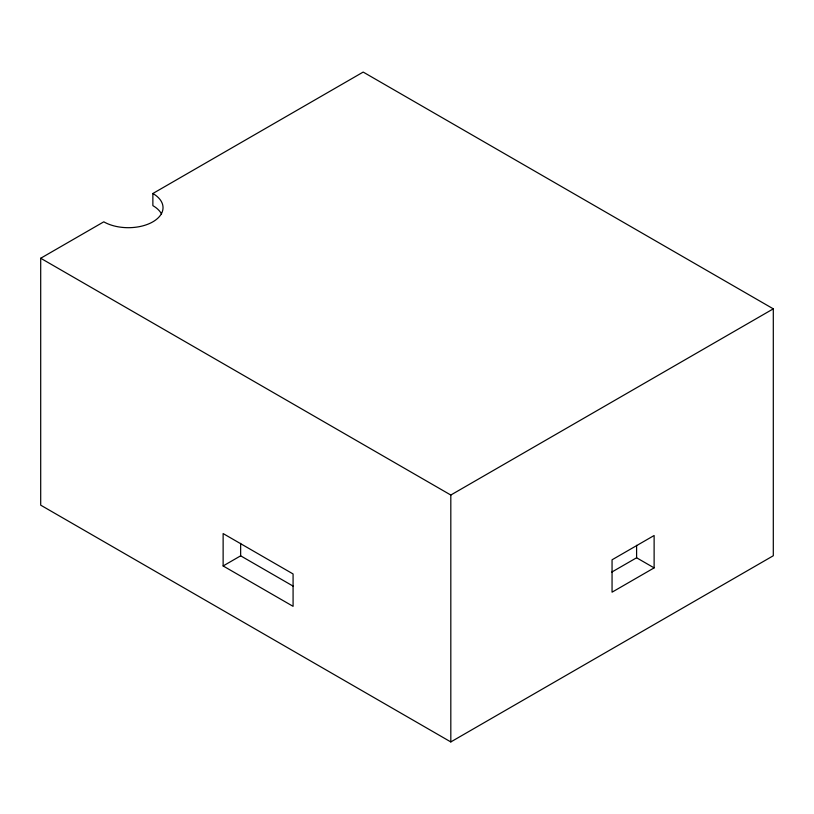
<?xml version="1.0" encoding="UTF-8"?>
<svg xmlns="http://www.w3.org/2000/svg" width="814" height="814" viewBox="0 0 814 814"><rect width="100%" height="100%" fill="white"/><g stroke="black" fill="none" stroke-linecap="round" stroke-linejoin="round"><path stroke-width="1.22" d="M40.7 258.252L103.795 221.825A34.697 20.035 0 0 0 152.869 221.825A34.697 20.035 0 0 0 152.869 193.498L363.186 72.07L773.3 308.842L773.3 555.748L450.814 741.93L40.7 505.158L40.7 258.252L450.814 495.034L773.3 308.842M223.128 565.954L293.081 606.338L293.081 573.962L223.128 533.567L223.128 565.954L240.649 555.83L293.121 586.121M611.792 572.089L636.599 557.773L654.12 567.887L654.12 535.51L612.057 559.798L612.057 592.175L654.12 567.887M636.599 545.319L636.599 557.773M450.814 495.034L450.814 741.93M240.649 543.376L240.649 555.83M152.869 193.498L152.869 205.637A34.697 20.035 0 0 1 161.538 213.98"/></g></svg>
